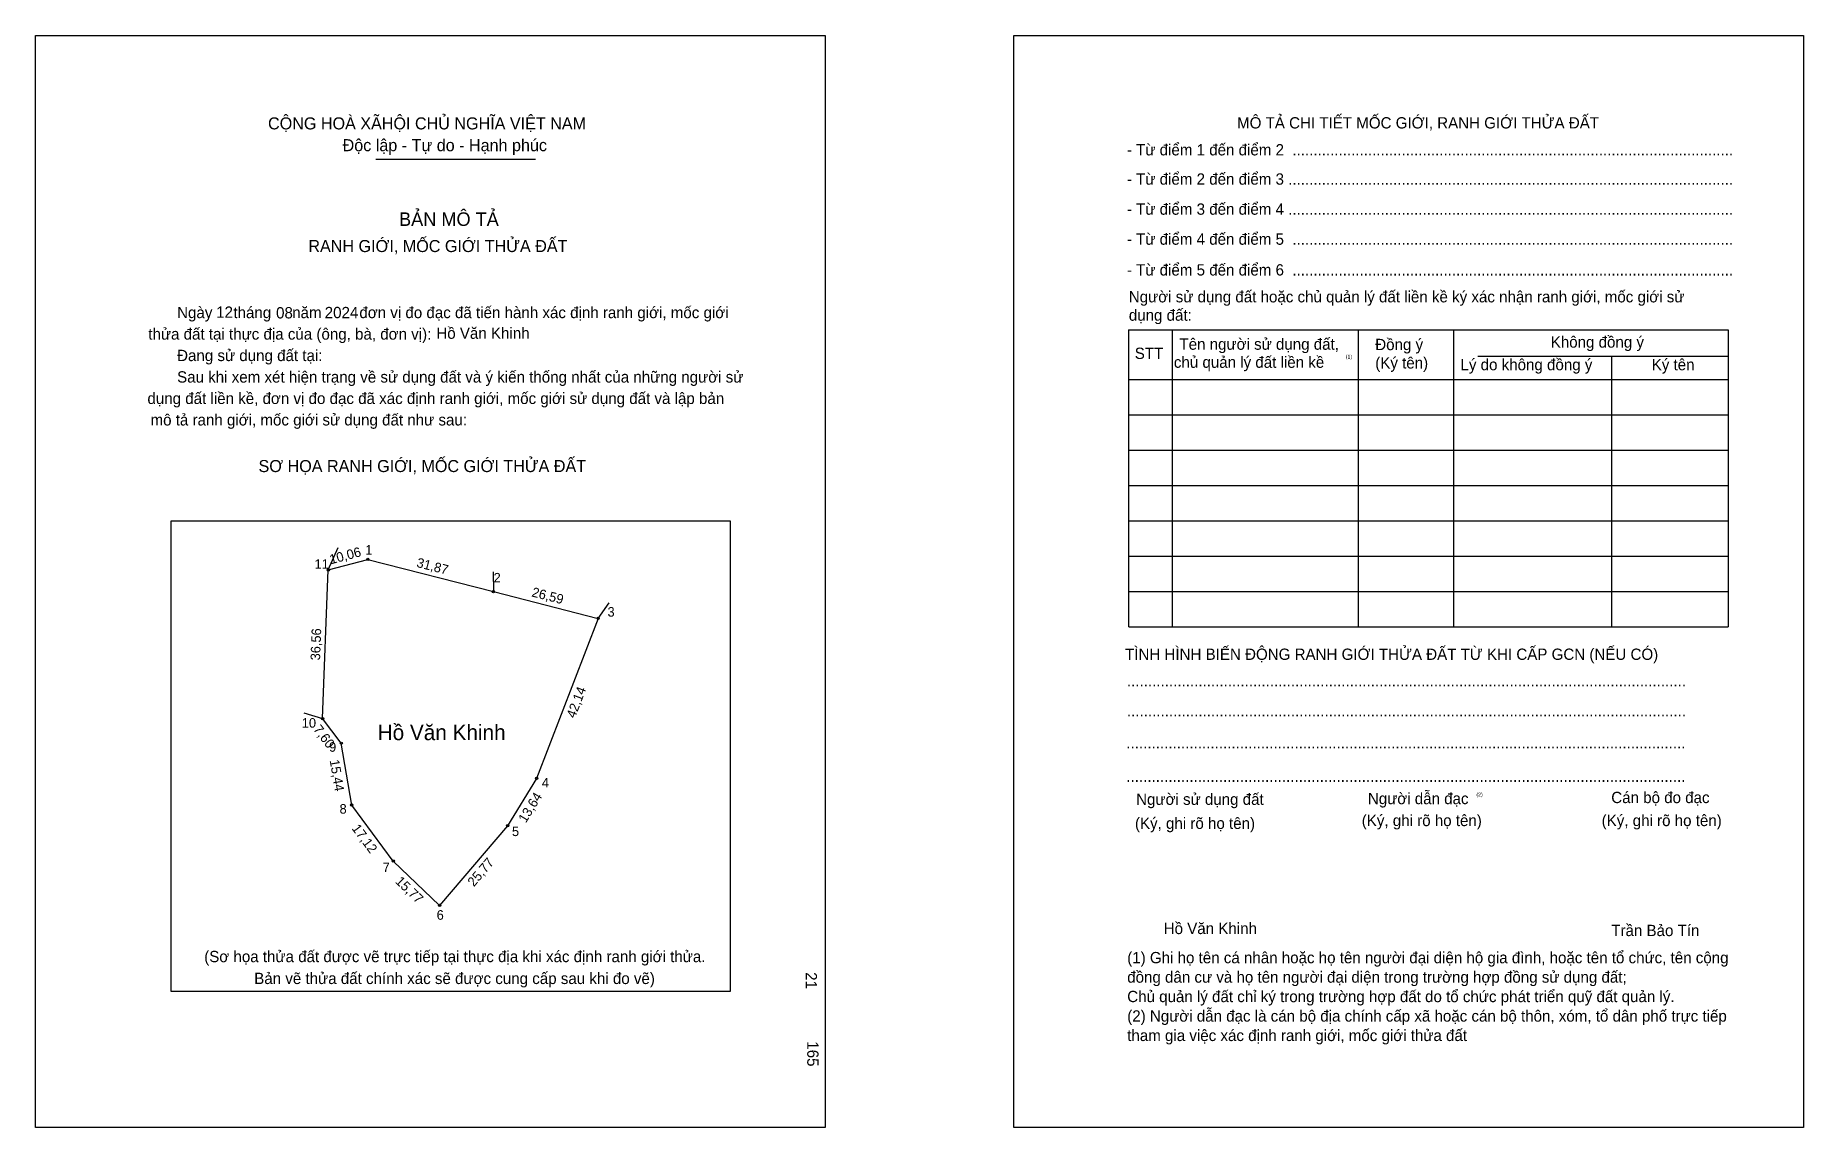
# Model space of a CAD drawing. Extents: x 547305 to 547740, y 1824122 to 1824391.
import ezdxf

# ---------------------------------------------------------------- set-up
doc = ezdxf.new("R2010")
doc.units = 0
for name, color, linetype in [('bmtKhungInTrang1', 7, 'Continuous'), ('bmtKhungInTrang2', 7, 'Continuous'), ('bmtNoiDung', 7, 'Continuous'), ('bmtTemplate', 7, 'Continuous'), ('CanhThua', 7, 'Continuous'), ('ChieuDaiCanhThua', 7, 'Continuous'), ('MocDinhThua', 7, 'Continuous'), ('RauThua', 7, 'Continuous'), ('SoHieuDinhThua', 7, 'Continuous'), ('TenChuSuDung', 7, 'Continuous')]:
    doc.layers.add(name, color=color, linetype=linetype)

msp = doc.modelspace()

# ---------------------------------------------------------------- linework, layer by layer
at = {"layer": 'bmtKhungInTrang1'}
msp.add_lwpolyline([(547304.98, 1824390.87), (547499.17, 1824390.87), (547499.17, 1824122.28), (547304.98, 1824122.28)], close=True, dxfattribs=at)
at = {"layer": 'bmtKhungInTrang2'}
msp.add_lwpolyline([(547545.48, 1824390.87), (547739.67, 1824390.87), (547739.67, 1824122.28), (547545.48, 1824122.28)], close=True, dxfattribs=at)
at = {"layer": 'bmtTemplate'}
for p, q in [((547388.66, 1824360.43), (547427.93, 1824360.43)), ((547584.43, 1824318.43), (547584.43, 1824245.41)), ((547630.12, 1824318.43), (547630.12, 1824245.41)), ((547653.62, 1824318.51), (547653.62, 1824245.41)), ((547721.08, 1824318.43), (547721.08, 1824245.41)), ((547659.58, 1824311.99), (547721.08, 1824311.99)), ((547573.78, 1824306.26), (547721.08, 1824306.26)), ((547573.78, 1824297.56), (547721.08, 1824297.56)), ((547573.78, 1824288.87), (547721.08, 1824288.87)), ((547573.78, 1824280.18), (547721.08, 1824280.18)), ((547573.78, 1824271.49), (547721.08, 1824271.49)), ((547573.78, 1824262.79), (547721.08, 1824262.79)), ((547573.78, 1824254.1), (547721.08, 1824254.1)), ((547573.78, 1824245.41), (547721.08, 1824245.41))]:
    msp.add_line(p, q, dxfattribs=at)
for points in [[(547573.69, 1824318.43), (547721.08, 1824318.43)], [(547573.69, 1824318.43), (547573.69, 1824245.41)], [(547692.41, 1824311.91), (547692.41, 1824245.41)]]:
    msp.add_lwpolyline(points, dxfattribs=at)
msp.add_lwpolyline([(547338.39, 1824155.73), (547338.39, 1824271.48), (547475.79, 1824271.48), (547475.79, 1824155.73)], close=True, dxfattribs=at)
at = {"layer": 'CanhThua'}
for p, q in [((547375.59, 1824222.87), (547376.99, 1824259.41)), ((547376.99, 1824259.41), (547386.71, 1824262.01)), ((547386.71, 1824262.01), (547417.58, 1824254.09)), ((547417.58, 1824254.09), (547443.33, 1824247.49)), ((547443.33, 1824247.49), (547428.21, 1824208.16)), ((547380.19, 1824216.82), (547375.59, 1824222.87)), ((547382.76, 1824201.59), (547380.19, 1824216.82)), ((547428.21, 1824208.16), (547421.08, 1824196.53)), ((547392.97, 1824187.84), (547382.76, 1824201.59)), ((547421.08, 1824196.53), (547404.35, 1824176.93)), ((547404.35, 1824176.93), (547392.97, 1824187.84))]:
    msp.add_line(p, q, dxfattribs=at)
at = {"layer": 'MocDinhThua'}
for centre in [(547376.99, 1824259.41), (547386.71, 1824262.01), (547417.58, 1824254.09), (547443.33, 1824247.49), (547375.59, 1824222.87), (547380.19, 1824216.82), (547428.21, 1824208.16), (547382.76, 1824201.59), (547421.08, 1824196.53), (547392.97, 1824187.84), (547404.35, 1824176.93)]:
    msp.add_circle(centre, 0.282, dxfattribs=at)
at = {"layer": 'RauThua'}
for p, q in [((547376.99, 1824259.41), (547379.43, 1824264.93)), ((547417.51, 1824258.97), (547417.58, 1824254.09)), ((547443.33, 1824247.49), (547446.07, 1824251.31)), ((547370.94, 1824224.32), (547375.59, 1824222.87))]:
    msp.add_line(p, q, dxfattribs=at)

# ---------------------------------------------------------------- texts
at = {"layer": 'bmtNoiDung'}
for s, height, p in [('12', 2.779, (547349.42, 1824321.42)), ('08', 2.779, (547364.15, 1824321.26)), ('2024', 2.779, (547376.11, 1824321.32)), ('Hồ Văn Khinh', 2.7785, (547403.55, 1824316.25)), ('Hồ Văn Khinh', 2.7785, (547582.35, 1824169.88))]:
    msp.add_text(s, height=height, dxfattribs=at).set_placement(p)
for s, p in [('21', (547494.33, 1824160.51)), ('165', (547494.73, 1824143.51))]:
    msp.add_text(s, height=2.779, rotation=270, dxfattribs=at).set_placement(p)
at = {"layer": 'bmtTemplate'}
for s, height, p in [('CỘNG HOÀ XÃHỘI CHỦ NGHĨA VIỆT NAM', 2.9638, (547362.18, 1824367.74)), ('MÔ TẢ CHI TIẾT MỐC GIỚI, RANH GIỚI THỬA ĐẤT', 2.7775, (547600.39, 1824367.97)), ('Độc lập - Tự do - Hạnh phúc', 2.9638, (547380.51, 1824362.38)), ('- Từ điểm 1 đến điểm 2  .........................................................................................................', 2.77746, (547573.31, 1824361.35)), ('- Từ điểm 2 đến điểm 3 ..........................................................................................................', 2.77746, (547573.31, 1824354.15)), ('- Từ điểm 3 đến điểm 4 ..........................................................................................................', 2.77746, (547573.31, 1824346.76)), ('BẢN MÔ TẢ', 3.334, (547394.38, 1824344.01)), ('RANH GIỚI, MỐC GIỚI THỬA ĐẤT', 2.9638, (547372.09, 1824337.58)), ('- Từ điểm 4 đến điểm 5  .........................................................................................................', 2.77746, (547573.31, 1824339.38)), ('- Từ điểm 5 đến điểm 6  .........................................................................................................', 2.77746, (547573.31, 1824331.81)), ('Người sử dụng đất hoặc chủ quản lý đất liền kề ký xác nhận ranh giới, mốc giới sử', 2.7775, (547573.78, 1824325.21)), ('Ngày     tháng     năm         đơn vị đo đạc đã tiến hành xác định ranh giới, mốc giới ', 2.7785, (547339.82, 1824321.33)), ('dụng đất:', 2.777, (547573.78, 1824320.69)), ('thửa đất tại thực địa của (ông, bà, đơn vị):', 2.7785, (547332.74, 1824316.05)), ('Tên người sử dụng đất,', 2.7775, (547586.23, 1824313.56)), ('Đồng ý', 2.777, (547634.36, 1824313.47)), ('Không đồng ý', 2.7775, (547677.5, 1824314.08)), ('Đang sử dụng đất tại:', 2.7785, (547339.82, 1824310.77)), ('STT', 2.777, (547575.24, 1824311.3)), ('chủ quản lý đất liền kề', 2.7775, (547584.86, 1824309.12)), ('(1)', 0.926, (547627.11, 1824311.4)), ('(Ký tên)', 2.777, (547634.36, 1824308.95)), ('Lý do không đồng ý', 2.7775, (547655.32, 1824308.52)), ('Ký tên', 2.777, (547702.32, 1824308.52)), ('Sau khi xem xét hiện trạng về sử dụng đất và ý kiến thống nhất của những người sử ', 2.7785, (547339.82, 1824305.49)), ('dụng đất liền kề, đơn vị đo đạc đã xác định ranh giới, mốc giới sử dụng đất và lập bản', 2.7785, (547332.53, 1824300.22)), ('mô tả ranh giới, mốc giới sử dụng đất như sau:', 2.7785, (547333.29, 1824294.94)), ('SƠ HỌA RANH GIỚI, MỐC GIỚI THỬA ĐẤT', 2.9638, (547359.84, 1824283.48)), ('TÌNH HÌNH BIẾN ĐỘNG RANH GIỚI THỬA ĐẤT TỪ KHI CẤP GCN (NẾU CÓ)', 2.7775, (547572.85, 1824237.3)), ('.....................................................................................................................................', 2.78163, (547573.31, 1824230.77)), ('.....................................................................................................................................', 2.78163, (547573.31, 1824223.38)), ('.....................................................................................................................................', 2.78163, (547573.17, 1824215.55)), ('.....................................................................................................................................', 2.78163, (547573.17, 1824207.3)), ('Người sử dụng đất', 2.7775, (547575.58, 1824201.65)), ('Người dẫn đạc', 2.7775, (547632.55, 1824201.82)), ('(2)', 0.926, (547659.22, 1824203.74)), ('Cán bộ đo đạc', 2.7775, (547692.38, 1824202.08)), ('(Ký, ghi rõ họ tên)', 2.7775, (547575.29, 1824195.74)), ('(Ký, ghi rõ họ tên)', 2.7775, (547631.04, 1824196.43)), ('(Ký, ghi rõ họ tên)', 2.7775, (547690.02, 1824196.43)), ('Trần Bảo Tín', 2.7775, (547692.38, 1824169.38)), ('(Sơ họa thửa đất được vẽ trực tiếp tại thực địa khi xác định ranh giới thửa.', 2.7785, (547346.49, 1824162.97)), ('(1) Ghi họ tên cá nhân hoặc họ tên người đại diện hộ gia đình, hoặc tên tổ chức, tên cộng', 2.7775, (547573.39, 1824162.7)), ('Bản vẽ thửa đất chính xác sẽ được cung cấp sau khi đo vẽ)', 2.7785, (547358.78, 1824157.59)), ('đồng dân cư và họ tên người đại diện trong trường hợp đồng sử dụng đất;', 2.7775, (547573.39, 1824157.92)), ('Chủ quản lý đất chỉ ký trong trường hợp đất do tổ chức phát triển quỹ đất quản lý.', 2.7775, (547573.39, 1824153.14)), ('(2) Người dẫn đạc là cán bộ địa chính cấp xã hoặc cán bộ thôn, xóm, tổ dân phố trực tiếp', 2.7775, (547573.39, 1824148.35)), ('tham gia việc xác định ranh giới, mốc giới thửa đất', 2.7775, (547573.39, 1824143.57))]:
    msp.add_text(s, height=height, dxfattribs=at).set_placement(p)
at = {"layer": 'ChieuDaiCanhThua'}
for s, rotation, p in [('10,06', 14.974, (547377.64, 1824260.8)), ('31,87', 345.6162, (547398.53, 1824260.19)), ('26,59', 345.6188, (547426.84, 1824252.93)), ('36,56', 87.812, (547374.96, 1824237.15)), ('42,14', 68.9761, (547437.62, 1824222.79)), ('7,60', 307.194, (547373.19, 1824220.19)), ('15,44', 279.6002, (547377.32, 1824212.59)), ('13,64', 58.4759, (547425.55, 1824197.06)), ('17,12', 306.5801, (547382.63, 1824195.84)), ('25,77', 49.5208, (547412.78, 1824181.37)), ('15,77', 316.2279, (547393.3, 1824182.63))]:
    msp.add_text(s, height=2.352, rotation=rotation, dxfattribs=at).set_placement(p)
at = {"layer": 'SoHieuDinhThua'}
for s, height, p in [('1', 2.35, (547386.08, 1824263.19)), ('11', 2.352, (547373.62, 1824259.7)), ('2', 2.35, (547417.63, 1824256.33)), ('3', 2.35, (547445.63, 1824247.93)), ('10', 2.352, (547370.48, 1824220.63)), ('9', 2.35, (547377.19, 1824214.71)), ('4', 2.35, (547429.49, 1824205.94)), ('8', 2.35, (547379.76, 1824199.49)), ('5', 2.35, (547422.14, 1824193.97)), ('7', 2.35, (547390.36, 1824185.11)), ('6', 2.35, (547403.63, 1824173.4))]:
    msp.add_text(s, height=height, dxfattribs=at).set_placement(p)
at = {"layer": 'TenChuSuDung'}
msp.add_text('Hồ Văn Khinh', height=3.8106, dxfattribs=at).set_placement((547389.13, 1824217.56))

doc.saveas('drawing.dxf')
